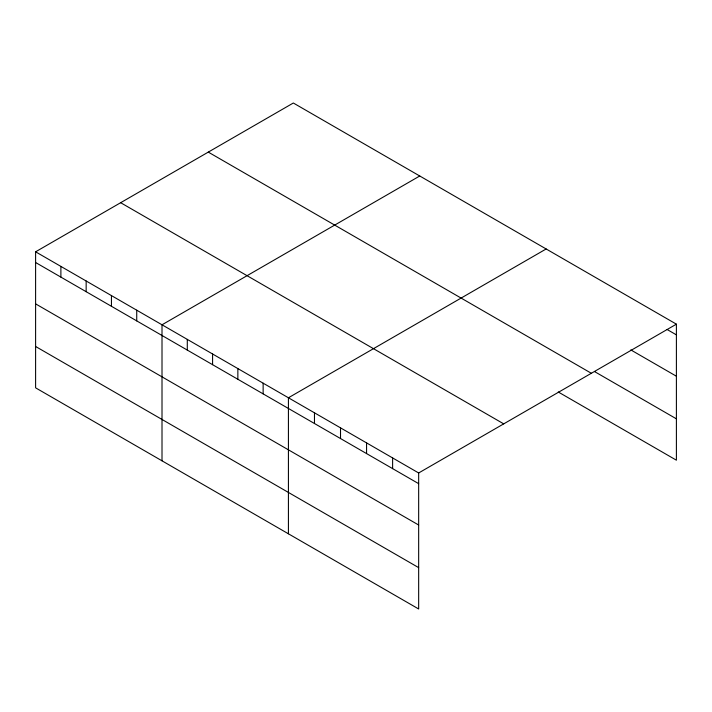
<?xml version="1.0" encoding="UTF-8"?>
<svg xmlns="http://www.w3.org/2000/svg" width="712" height="712" viewBox="0 0 712 712"><rect width="100%" height="100%" fill="white"/><g stroke="black" fill="none" stroke-linecap="round" stroke-linejoin="round"><path stroke-width="1.07" d="M35.6 251.808L418.665 472.973L418.665 608.991L35.6 387.835L35.6 251.808L293.335 103.009L676.4 324.165L676.4 460.192L558.253 391.983M419.751 175.989L162.007 324.797L162.007 460.815M546.157 248.969L288.422 397.777L288.422 533.795M418.665 472.973L676.4 324.165M667.099 329.487L676.4 334.863M630.814 349.904L676.4 376.221M594.538 371.566L676.4 418.834M208.287 152.11L591.343 373.275M120.657 202.706L503.713 423.863M35.6 262.505L418.665 483.662M35.6 303.864L418.665 525.02M35.6 346.477L418.665 567.633M392.615 457.932L392.615 468.621M366.564 442.891L366.564 453.589M340.514 427.85L340.514 438.548M314.473 412.818L314.473 423.507M263.137 383.181L263.137 393.87M237.861 368.585L237.861 379.274M212.577 353.989L212.577 364.678M187.292 339.393L187.292 350.082M136.731 310.192L136.731 320.889M111.446 295.596L111.446 306.293M86.161 281L86.161 291.697M60.885 266.404L60.885 277.102"/></g></svg>
